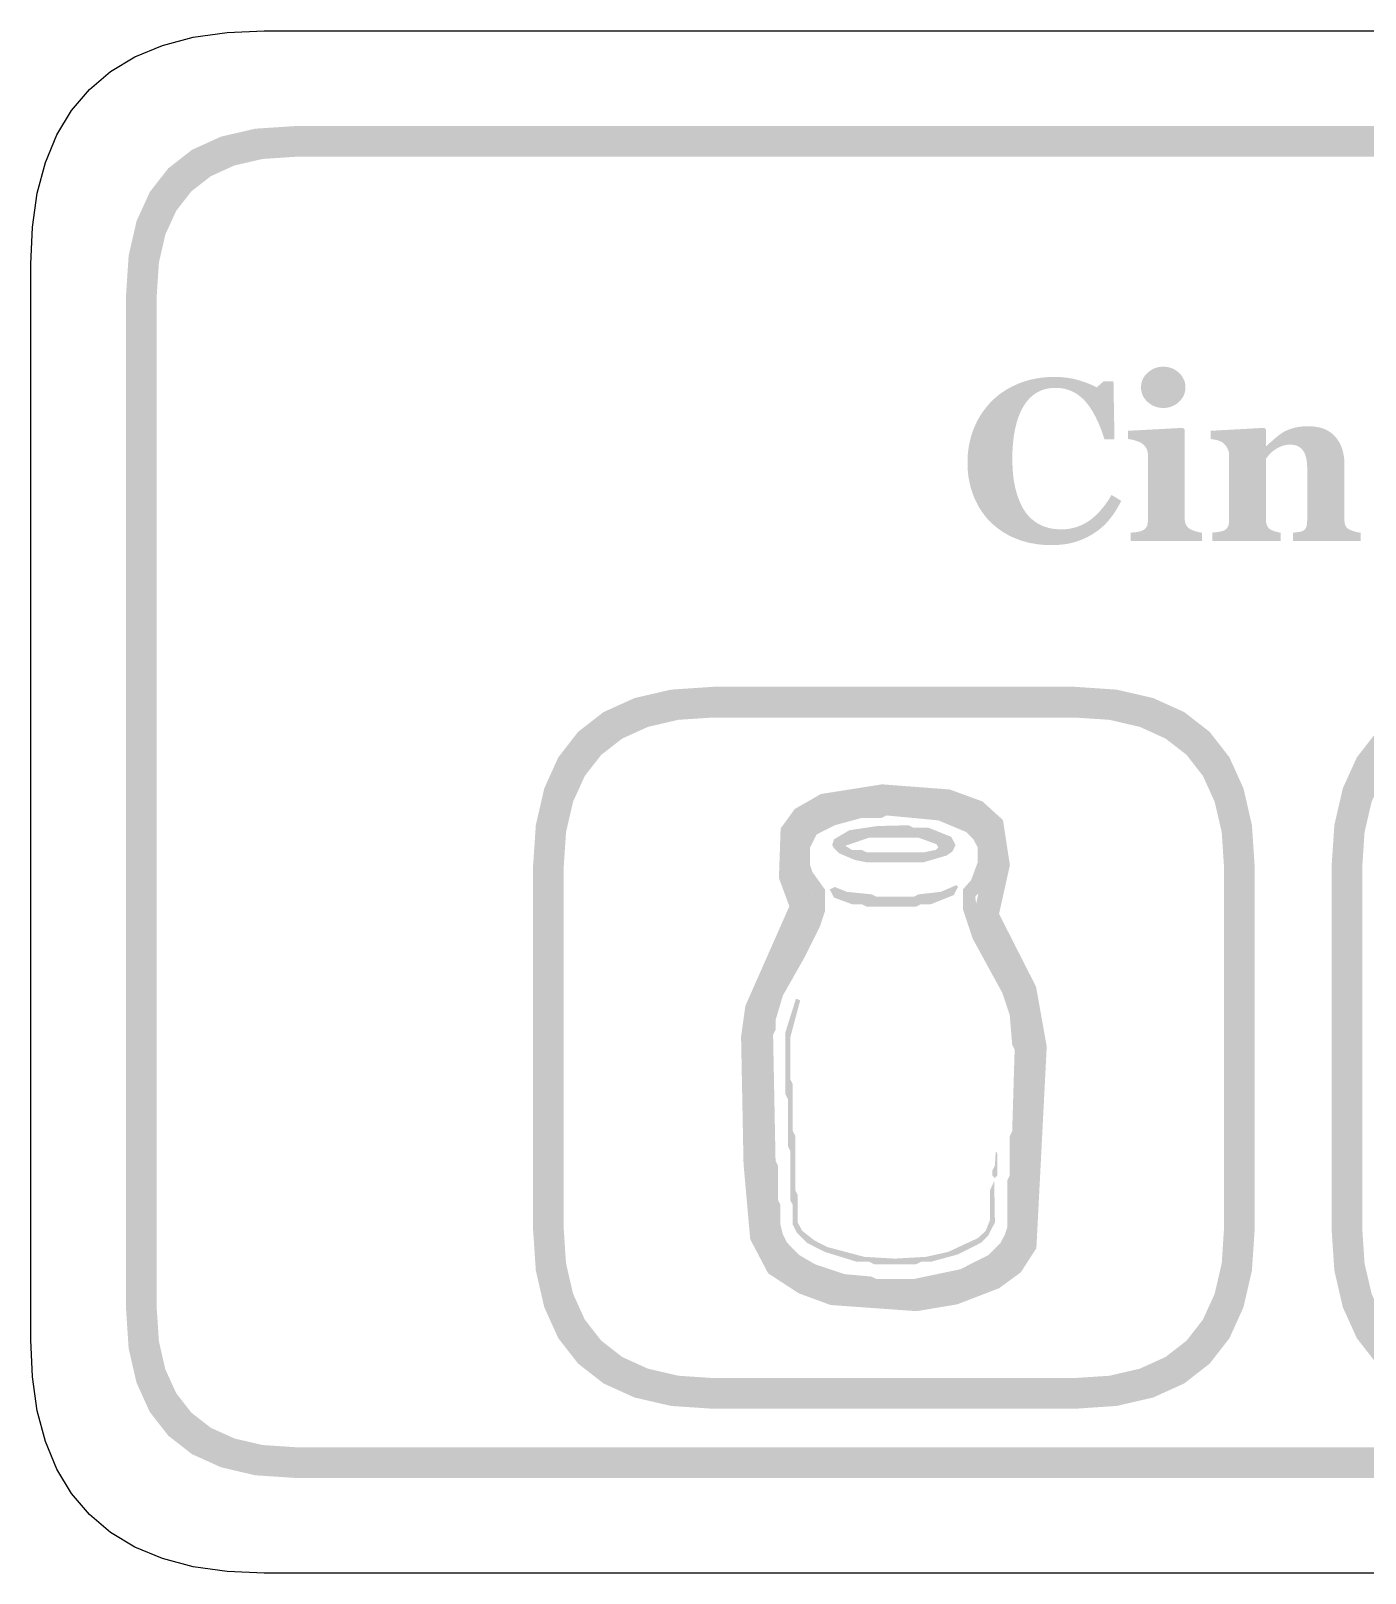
# Model space of a CAD drawing. Header units: millimetres. Extents: x 4 to 272, y 4 to 144.
# Drawn here: x 207.96 to 225.34, y 123.96 to 144.04 of the extents above; entities that cross this region are included whole.
import ezdxf

# ---------------------------------------------------------------- set-up
doc = ezdxf.new("R2010")
doc.units = ezdxf.units.MM
doc.layers.add('CUT', color=1, linetype='Continuous')
doc.layers.add('RASTER', color=7, linetype='Continuous')

msp = doc.modelspace()

# ---------------------------------------------------------------- hatches: boundary and pattern name
at = {"layer": 'RASTER'}
h = msp.add_hatch(color=7, dxfattribs=at)
h.paths.add_polyline_path([(209.2, 140.6), (209.234, 141.116), (209.337, 141.563), (209.509, 141.941), (209.75, 142.25), (210.059, 142.491), (210.438, 142.663), (210.884, 142.766), (211.4, 142.8), (268.6, 142.8), (269.116, 142.766), (269.563, 142.663), (269.941, 142.491), (270.25, 142.25), (270.491, 141.941), (270.663, 141.563), (270.766, 141.116), (270.8, 140.6), (270.8, 127.4), (270.766, 126.884), (270.662, 126.438), (270.491, 126.059), (270.25, 125.75), (269.941, 125.509), (269.563, 125.338), (269.116, 125.234), (268.6, 125.2), (211.4, 125.2), (210.884, 125.234), (210.438, 125.338), (210.059, 125.509), (209.75, 125.75), (209.509, 126.059), (209.337, 126.438), (209.234, 126.884), (209.2, 127.4)])
h.paths.add_polyline_path([(209.6, 140.6), (209.6, 127.4), (209.628, 126.978), (209.712, 126.613), (209.853, 126.303), (210.05, 126.05), (210.303, 125.853), (210.613, 125.713), (210.978, 125.628), (211.4, 125.6), (268.6, 125.6), (269.022, 125.628), (269.388, 125.713), (269.697, 125.853), (269.95, 126.05), (270.147, 126.303), (270.287, 126.613), (270.372, 126.978), (270.4, 127.4), (270.4, 140.6), (270.372, 141.022), (270.287, 141.388), (270.147, 141.697), (269.95, 141.95), (269.697, 142.147), (269.388, 142.288), (269.022, 142.372), (268.6, 142.4), (211.4, 142.4), (210.978, 142.372), (210.613, 142.288), (210.303, 142.147), (210.05, 141.95), (209.853, 141.697), (209.712, 141.388), (209.628, 141.022), (209.6, 140.6)], flags=0)
h = msp.add_hatch(color=7, dxfattribs=at)
h.paths.add_polyline_path([(223.211, 137.4), (222.286, 137.4), (222.286, 137.507), (222.295, 137.508), (222.305, 137.508), (222.314, 137.509), (222.323, 137.51), (222.333, 137.511), (222.342, 137.512), (222.351, 137.513), (222.36, 137.514), (222.369, 137.515), (222.378, 137.517), (222.386, 137.518), (222.394, 137.52), (222.402, 137.522), (222.41, 137.524), (222.417, 137.526), (222.423, 137.529), (222.435, 137.534), (222.445, 137.539), (222.455, 137.544), (222.463, 137.55), (222.471, 137.557), (222.478, 137.564), (222.484, 137.571), (222.489, 137.579), (222.494, 137.588), (222.498, 137.597), (222.501, 137.607), (222.504, 137.618), (222.506, 137.629), (222.507, 137.641), (222.508, 137.653), (222.508, 137.667), (222.508, 138.519), (222.508, 138.532), (222.507, 138.544), (222.505, 138.556), (222.502, 138.567), (222.499, 138.578), (222.495, 138.589), (222.49, 138.599), (222.485, 138.609), (222.479, 138.619), (222.472, 138.628), (222.466, 138.636), (222.458, 138.644), (222.451, 138.652), (222.443, 138.659), (222.435, 138.665), (222.426, 138.671), (222.419, 138.676), (222.411, 138.68), (222.403, 138.684), (222.393, 138.689), (222.383, 138.693), (222.371, 138.697), (222.359, 138.701), (222.346, 138.705), (222.333, 138.709), (222.32, 138.713), (222.308, 138.716), (222.295, 138.718), (222.283, 138.721), (222.272, 138.723), (222.26, 138.724), (222.249, 138.726), (222.249, 138.833), (222.967, 138.871), (222.989, 138.849), (222.989, 137.686), (222.989, 137.673), (222.99, 137.661), (222.992, 137.649), (222.994, 137.638), (222.997, 137.628), (223.001, 137.617), (223.006, 137.608), (223.011, 137.598), (223.017, 137.59), (223.023, 137.582), (223.03, 137.574), (223.037, 137.567), (223.046, 137.561), (223.054, 137.555), (223.064, 137.55), (223.074, 137.545), (223.081, 137.542), (223.089, 137.539), (223.097, 137.536), (223.104, 137.533), (223.113, 137.53), (223.121, 137.527), (223.129, 137.524), (223.138, 137.522), (223.147, 137.519), (223.156, 137.517), (223.165, 137.515), (223.174, 137.513), (223.183, 137.511), (223.193, 137.509), (223.202, 137.508), (223.211, 137.507)])
h.paths.add_polyline_path([(222.998, 139.398), (222.996, 139.371), (222.992, 139.344), (222.986, 139.319), (222.976, 139.295), (222.964, 139.272), (222.949, 139.25), (222.932, 139.228), (222.912, 139.208), (222.89, 139.19), (222.867, 139.174), (222.843, 139.161), (222.818, 139.15), (222.792, 139.141), (222.766, 139.135), (222.738, 139.131), (222.709, 139.13), (222.68, 139.131), (222.652, 139.135), (222.625, 139.141), (222.599, 139.15), (222.574, 139.161), (222.55, 139.174), (222.527, 139.19), (222.505, 139.208), (222.485, 139.228), (222.467, 139.25), (222.452, 139.272), (222.44, 139.295), (222.431, 139.319), (222.424, 139.344), (222.42, 139.371), (222.419, 139.398), (222.42, 139.425), (222.424, 139.452), (222.431, 139.477), (222.44, 139.501), (222.452, 139.525), (222.467, 139.547), (222.485, 139.568), (222.505, 139.588), (222.527, 139.607), (222.55, 139.623), (222.574, 139.637), (222.599, 139.648), (222.625, 139.656), (222.652, 139.663), (222.68, 139.666), (222.709, 139.668), (222.738, 139.666), (222.766, 139.663), (222.793, 139.656), (222.819, 139.648), (222.844, 139.637), (222.868, 139.623), (222.891, 139.607), (222.913, 139.588), (222.933, 139.568), (222.95, 139.547), (222.964, 139.525), (222.976, 139.501), (222.986, 139.477), (222.992, 139.452), (222.996, 139.425), (222.998, 139.398)])
for points in [[(221.246, 137.344), (221.189, 137.345), (221.133, 137.349), (221.078, 137.355), (221.024, 137.363), (220.971, 137.373), (220.919, 137.386), (220.868, 137.401), (220.818, 137.418), (220.769, 137.438), (220.721, 137.459), (220.676, 137.483), (220.631, 137.509), (220.589, 137.537), (220.548, 137.567), (220.508, 137.599), (220.471, 137.633), (220.435, 137.668), (220.402, 137.706), (220.371, 137.745), (220.341, 137.787), (220.313, 137.83), (220.288, 137.876), (220.264, 137.924), (220.242, 137.973), (220.223, 138.025), (220.206, 138.077), (220.191, 138.131), (220.18, 138.186), (220.17, 138.243), (220.164, 138.3), (220.16, 138.359), (220.159, 138.42), (220.16, 138.479), (220.164, 138.538), (220.171, 138.596), (220.18, 138.652), (220.192, 138.708), (220.206, 138.762), (220.223, 138.815), (220.243, 138.867), (220.265, 138.918), (220.289, 138.967), (220.316, 139.014), (220.344, 139.059), (220.375, 139.103), (220.408, 139.145), (220.442, 139.185), (220.479, 139.224), (220.518, 139.26), (220.558, 139.294), (220.6, 139.325), (220.644, 139.355), (220.69, 139.383), (220.737, 139.408), (220.787, 139.432), (220.838, 139.453), (220.891, 139.472), (220.945, 139.489), (221, 139.503), (221.055, 139.514), (221.112, 139.523), (221.169, 139.529), (221.227, 139.533), (221.287, 139.534), (221.329, 139.534), (221.371, 139.532), (221.412, 139.528), (221.452, 139.524), (221.491, 139.518), (221.529, 139.511), (221.566, 139.502), (221.602, 139.493), (221.636, 139.482), (221.67, 139.471), (221.702, 139.46), (221.733, 139.448), (221.762, 139.436), (221.79, 139.424), (221.817, 139.411), (221.842, 139.398), (221.933, 139.479), (222.06, 139.479), (222.073, 138.72), (221.944, 138.72), (221.916, 138.804), (221.887, 138.882), (221.856, 138.954), (221.823, 139.021), (221.79, 139.082), (221.755, 139.137), (221.718, 139.186), (221.681, 139.23), (221.641, 139.268), (221.6, 139.301), (221.556, 139.329), (221.51, 139.352), (221.462, 139.369), (221.412, 139.382), (221.36, 139.39), (221.306, 139.392), (221.239, 139.388), (221.176, 139.377), (221.118, 139.358), (221.063, 139.332), (221.013, 139.297), (220.967, 139.256), (220.925, 139.207), (220.887, 139.15), (220.853, 139.086), (220.824, 139.016), (220.799, 138.94), (220.779, 138.858), (220.763, 138.77), (220.752, 138.676), (220.745, 138.576), (220.743, 138.469), (220.744, 138.409), (220.746, 138.35), (220.75, 138.294), (220.755, 138.24), (220.762, 138.188), (220.771, 138.139), (220.781, 138.092), (220.792, 138.047), (220.805, 138.004), (220.819, 137.963), (220.833, 137.925), (220.849, 137.889), (220.865, 137.855), (220.883, 137.822), (220.901, 137.793), (220.92, 137.765), (220.942, 137.738), (220.965, 137.713), (220.988, 137.69), (221.013, 137.668), (221.039, 137.649), (221.065, 137.631), (221.093, 137.615), (221.121, 137.601), (221.15, 137.589), (221.181, 137.579), (221.211, 137.57), (221.243, 137.562), (221.275, 137.557), (221.309, 137.553), (221.343, 137.55), (221.377, 137.549), (221.428, 137.551), (221.477, 137.556), (221.525, 137.565), (221.571, 137.577), (221.616, 137.593), (221.66, 137.612), (221.702, 137.635), (221.743, 137.661), (221.783, 137.69), (221.821, 137.724), (221.859, 137.76), (221.896, 137.801), (221.932, 137.845), (221.967, 137.892), (222.002, 137.943), (222.035, 137.998), (222.161, 137.921), (222.145, 137.89), (222.129, 137.859), (222.111, 137.829), (222.094, 137.799), (222.076, 137.771), (222.057, 137.743), (222.037, 137.717), (222.018, 137.691), (221.997, 137.666), (221.976, 137.642), (221.954, 137.618), (221.931, 137.596), (221.907, 137.575), (221.883, 137.554), (221.858, 137.534), (221.832, 137.516), (221.802, 137.496), (221.772, 137.478), (221.741, 137.46), (221.71, 137.444), (221.677, 137.429), (221.644, 137.415), (221.611, 137.402), (221.576, 137.39), (221.54, 137.379), (221.503, 137.37), (221.464, 137.362), (221.423, 137.356), (221.381, 137.351), (221.338, 137.347), (221.292, 137.345), (221.246, 137.344)], [(225.28, 137.4), (224.398, 137.4), (224.398, 137.507), (224.405, 137.508), (224.413, 137.508), (224.42, 137.509), (224.429, 137.51), (224.437, 137.511), (224.446, 137.512), (224.456, 137.513), (224.465, 137.514), (224.475, 137.515), (224.484, 137.517), (224.492, 137.518), (224.5, 137.52), (224.507, 137.522), (224.514, 137.524), (224.52, 137.526), (224.525, 137.529), (224.533, 137.533), (224.54, 137.538), (224.546, 137.543), (224.552, 137.549), (224.557, 137.555), (224.562, 137.561), (224.566, 137.568), (224.569, 137.576), (224.572, 137.584), (224.575, 137.593), (224.577, 137.603), (224.579, 137.614), (224.581, 137.626), (224.582, 137.638), (224.582, 137.652), (224.583, 137.667), (224.583, 138.352), (224.582, 138.388), (224.579, 138.422), (224.575, 138.454), (224.569, 138.483), (224.561, 138.51), (224.552, 138.535), (224.54, 138.557), (224.528, 138.577), (224.513, 138.595), (224.497, 138.61), (224.479, 138.623), (224.46, 138.634), (224.439, 138.642), (224.416, 138.648), (224.392, 138.651), (224.366, 138.652), (224.351, 138.652), (224.337, 138.651), (224.323, 138.65), (224.309, 138.648), (224.296, 138.646), (224.282, 138.643), (224.269, 138.639), (224.257, 138.635), (224.244, 138.63), (224.231, 138.625), (224.219, 138.619), (224.207, 138.613), (224.194, 138.607), (224.182, 138.599), (224.17, 138.592), (224.158, 138.584), (224.147, 138.576), (224.138, 138.569), (224.128, 138.561), (224.119, 138.554), (224.111, 138.546), (224.103, 138.539), (224.096, 138.531), (224.09, 138.524), (224.083, 138.516), (224.077, 138.509), (224.072, 138.501), (224.066, 138.495), (224.061, 138.488), (224.056, 138.482), (224.051, 138.475), (224.046, 138.469), (224.046, 137.683), (224.047, 137.67), (224.047, 137.658), (224.048, 137.647), (224.05, 137.636), (224.052, 137.625), (224.055, 137.615), (224.058, 137.606), (224.061, 137.597), (224.065, 137.589), (224.07, 137.581), (224.075, 137.574), (224.08, 137.567), (224.087, 137.561), (224.094, 137.555), (224.101, 137.55), (224.109, 137.545), (224.115, 137.542), (224.122, 137.539), (224.129, 137.536), (224.136, 137.533), (224.143, 137.53), (224.151, 137.527), (224.159, 137.524), (224.168, 137.522), (224.177, 137.519), (224.185, 137.517), (224.194, 137.515), (224.203, 137.513), (224.211, 137.511), (224.22, 137.509), (224.228, 137.508), (224.237, 137.507), (224.237, 137.4), (223.346, 137.4), (223.346, 137.507), (223.355, 137.508), (223.365, 137.509), (223.374, 137.509), (223.383, 137.51), (223.392, 137.511), (223.402, 137.513), (223.411, 137.514), (223.42, 137.515), (223.429, 137.516), (223.438, 137.518), (223.447, 137.519), (223.455, 137.521), (223.463, 137.523), (223.47, 137.525), (223.477, 137.527), (223.484, 137.529), (223.495, 137.533), (223.505, 137.538), (223.515, 137.543), (223.523, 137.549), (223.531, 137.556), (223.538, 137.563), (223.543, 137.571), (223.548, 137.579), (223.552, 137.587), (223.556, 137.597), (223.559, 137.607), (223.562, 137.618), (223.563, 137.629), (223.565, 137.641), (223.566, 137.653), (223.566, 137.667), (223.566, 138.519), (223.566, 138.53), (223.564, 138.542), (223.563, 138.553), (223.56, 138.564), (223.557, 138.575), (223.553, 138.586), (223.548, 138.597), (223.542, 138.608), (223.536, 138.619), (223.53, 138.629), (223.523, 138.639), (223.515, 138.648), (223.507, 138.657), (223.499, 138.665), (223.49, 138.673), (223.481, 138.68), (223.474, 138.685), (223.467, 138.689), (223.459, 138.693), (223.451, 138.696), (223.443, 138.7), (223.434, 138.703), (223.424, 138.707), (223.414, 138.71), (223.404, 138.712), (223.394, 138.715), (223.383, 138.717), (223.372, 138.719), (223.361, 138.721), (223.349, 138.723), (223.338, 138.724), (223.326, 138.726), (223.326, 138.833), (224.024, 138.871), (224.046, 138.849), (224.046, 138.636), (224.052, 138.636), (224.063, 138.646), (224.074, 138.656), (224.085, 138.666), (224.098, 138.677), (224.11, 138.688), (224.124, 138.699), (224.137, 138.712), (224.152, 138.724), (224.166, 138.737), (224.181, 138.749), (224.195, 138.76), (224.208, 138.771), (224.222, 138.781), (224.235, 138.79), (224.248, 138.799), (224.26, 138.808), (224.274, 138.816), (224.289, 138.825), (224.306, 138.833), (224.323, 138.84), (224.341, 138.848), (224.361, 138.855), (224.381, 138.861), (224.402, 138.868), (224.424, 138.874), (224.447, 138.879), (224.47, 138.883), (224.493, 138.886), (224.517, 138.889), (224.541, 138.891), (224.565, 138.892), (224.59, 138.893), (224.648, 138.891), (224.702, 138.884), (224.752, 138.874), (224.799, 138.859), (224.842, 138.84), (224.881, 138.816), (224.916, 138.789), (224.948, 138.757), (224.976, 138.722), (225, 138.684), (225.021, 138.643), (225.038, 138.6), (225.051, 138.553), (225.06, 138.504), (225.066, 138.452), (225.067, 138.398), (225.067, 137.68), (225.068, 137.667), (225.068, 137.654), (225.07, 137.642), (225.071, 137.631), (225.074, 137.621), (225.076, 137.611), (225.08, 137.602), (225.083, 137.593), (225.088, 137.586), (225.093, 137.578), (225.099, 137.571), (225.107, 137.564), (225.115, 137.558), (225.123, 137.552), (225.133, 137.547), (225.144, 137.542), (225.15, 137.54), (225.156, 137.537), (225.163, 137.534), (225.17, 137.532), (225.177, 137.529), (225.185, 137.527), (225.193, 137.524), (225.201, 137.522), (225.21, 137.519), (225.219, 137.517), (225.229, 137.515), (225.238, 137.513), (225.248, 137.511), (225.258, 137.509), (225.269, 137.508), (225.28, 137.507)]]:
    msp.add_hatch(color=7, dxfattribs=at).paths.add_polyline_path(points)
h = msp.add_hatch(color=7, dxfattribs=at)
h.paths.add_polyline_path([(214.5, 133.15), (214.537, 133.701), (214.647, 134.178), (214.83, 134.582), (215.087, 134.913), (215.418, 135.17), (215.822, 135.353), (216.299, 135.463), (216.85, 135.5), (221.55, 135.5), (222.101, 135.463), (222.578, 135.353), (222.982, 135.17), (223.313, 134.913), (223.57, 134.582), (223.753, 134.178), (223.863, 133.701), (223.9, 133.15), (223.9, 128.45), (223.863, 127.899), (223.753, 127.422), (223.57, 127.018), (223.313, 126.688), (222.982, 126.43), (222.578, 126.247), (222.101, 126.137), (221.55, 126.1), (216.85, 126.1), (216.299, 126.137), (215.822, 126.247), (215.418, 126.43), (215.088, 126.688), (214.83, 127.018), (214.647, 127.422), (214.537, 127.899), (214.5, 128.45)])
h.paths.add_polyline_path([(214.9, 133.15), (214.9, 128.45), (214.93, 127.993), (215.022, 127.597), (215.174, 127.262), (215.388, 126.988), (215.662, 126.774), (215.997, 126.622), (216.393, 126.53), (216.85, 126.5), (221.55, 126.5), (222.007, 126.53), (222.403, 126.622), (222.738, 126.774), (223.013, 126.988), (223.226, 127.262), (223.378, 127.597), (223.47, 127.993), (223.5, 128.45), (223.5, 133.15), (223.47, 133.607), (223.378, 134.003), (223.226, 134.338), (223.013, 134.613), (222.738, 134.826), (222.403, 134.978), (222.007, 135.07), (221.55, 135.1), (216.85, 135.1), (216.393, 135.07), (215.997, 134.978), (215.662, 134.826), (215.388, 134.613), (215.174, 134.338), (215.022, 134.003), (214.93, 133.607), (214.9, 133.15)], flags=0)
h = msp.add_hatch(color=7, dxfattribs=at)
h.paths.add_polyline_path([(224.9, 133.15), (224.937, 133.701), (225.047, 134.178), (225.23, 134.582), (225.488, 134.913), (225.818, 135.17), (226.222, 135.353), (226.699, 135.463), (227.25, 135.5), (231.95, 135.5), (232.501, 135.463), (232.978, 135.353), (233.382, 135.17), (233.713, 134.913), (233.97, 134.582), (234.153, 134.178), (234.263, 133.701), (234.3, 133.15), (234.3, 128.45), (234.263, 127.899), (234.153, 127.422), (233.97, 127.018), (233.713, 126.688), (233.382, 126.43), (232.978, 126.247), (232.501, 126.137), (231.95, 126.1), (227.25, 126.1), (226.699, 126.137), (226.222, 126.247), (225.818, 126.43), (225.488, 126.688), (225.23, 127.018), (225.047, 127.422), (224.937, 127.899), (224.9, 128.45)])
h.paths.add_polyline_path([(225.3, 133.15), (225.3, 128.45), (225.33, 127.993), (225.422, 127.597), (225.574, 127.262), (225.788, 126.988), (226.062, 126.774), (226.397, 126.622), (226.793, 126.53), (227.25, 126.5), (231.95, 126.5), (232.407, 126.53), (232.803, 126.622), (233.138, 126.774), (233.413, 126.988), (233.626, 127.262), (233.778, 127.597), (233.87, 127.993), (233.9, 128.45), (233.9, 133.15), (233.87, 133.607), (233.778, 134.003), (233.626, 134.338), (233.413, 134.613), (233.138, 134.826), (232.803, 134.978), (232.407, 135.07), (231.95, 135.1), (227.25, 135.1), (226.793, 135.07), (226.397, 134.978), (226.062, 134.826), (225.788, 134.613), (225.574, 134.338), (225.422, 134.003), (225.33, 133.607), (225.3, 133.15)], flags=0)
h = msp.add_hatch(color=7, dxfattribs=at)
h.paths.add_polyline_path([(219.046, 134.23), (219.928, 134.163), (220.354, 134.007), (220.621, 133.765), (220.711, 133.178), (220.57, 132.543), (221.052, 131.594), (221.191, 130.817), (221.056, 128.191), (220.853, 127.876), (220.571, 127.67), (220.026, 127.46), (219.497, 127.371), (218.376, 127.451), (217.962, 127.603), (217.562, 127.864), (217.329, 128.308), (217.242, 129.289), (217.21, 130.945), (217.266, 131.346), (217.839, 132.643), (217.703, 133.009), (217.725, 133.655), (217.909, 133.909), (218.25, 134.104)])
h.paths.add_polyline_path([(219.059, 133.908), (218.358, 133.797), (218.128, 133.665), (218.042, 133.546), (218.025, 133.062), (218.185, 132.632), (217.576, 131.257), (217.53, 130.926), (217.562, 129.307), (217.642, 128.4), (217.807, 128.086), (218.107, 127.891), (218.444, 127.767), (219.481, 127.693), (219.941, 127.771), (220.417, 127.953), (220.616, 128.1), (220.741, 128.292), (220.869, 130.797), (220.745, 131.491), (220.232, 132.501), (220.386, 133.189), (220.322, 133.604), (220.185, 133.728), (219.859, 133.847), (219.059, 133.908)], flags=0)
h = msp.add_hatch(color=7, dxfattribs=at)
h.paths.add_polyline_path([(218.856, 133.976), (219.521, 133.986), (219.585, 133.954), (219.714, 133.954), (220.067, 133.858), (220.301, 133.739), (220.366, 133.674), (220.452, 133.504), (220.484, 133.28), (220.452, 133.215), (220.452, 133.055), (220.366, 132.885), (220.26, 132.766), (220.292, 132.509), (220.475, 132.114), (220.838, 131.449), (220.934, 131), (220.934, 129.972), (220.902, 129.908), (220.902, 129.234), (220.87, 129.17), (220.87, 128.495), (220.838, 128.335), (220.751, 128.165), (220.526, 127.94), (220.067, 127.725), (219.65, 127.628), (219.425, 127.628), (219.361, 127.596), (219.039, 127.596), (218.975, 127.628), (218.558, 127.66), (218.237, 127.757), (217.874, 127.94), (217.681, 128.132), (217.595, 128.303), (217.53, 128.559), (217.498, 129.523), (217.466, 129.587), (217.466, 131.096), (217.595, 131.546), (218.076, 132.445), (218.14, 132.669), (218.131, 132.788), (218.034, 132.885), (217.948, 133.055), (217.916, 133.408), (218.034, 133.674), (218.163, 133.771), (218.526, 133.922)])
h.paths.add_polyline_path([(219.104, 133.825), (219.039, 133.793), (218.783, 133.793), (218.429, 133.697), (218.195, 133.578), (218.108, 133.408), (218.108, 133.183), (218.14, 133.087), (218.301, 132.862), (218.301, 132.573), (218.237, 132.38), (218.034, 131.973), (217.755, 131.481), (217.659, 131.16), (217.659, 131.032), (217.627, 130.968), (217.659, 129.33), (217.691, 129.266), (217.691, 128.816), (217.723, 128.752), (217.723, 128.495), (217.755, 128.367), (217.81, 128.261), (217.97, 128.1), (218.173, 127.982), (218.558, 127.853), (218.911, 127.821), (218.975, 127.789), (219.457, 127.789), (220.067, 127.917), (220.43, 128.1), (220.59, 128.261), (220.645, 128.367), (220.677, 128.463), (220.677, 129.073), (220.709, 129.137), (220.709, 129.651), (220.741, 129.715), (220.773, 130.775), (220.741, 130.839), (220.709, 131.225), (220.613, 131.514), (220.227, 132.22), (220.099, 132.605), (220.099, 132.862), (220.205, 132.981), (220.292, 133.215), (220.292, 133.408), (220.237, 133.514), (220.141, 133.61), (219.778, 133.761)], flags=0)
h.paths.add_polyline_path([(218.985, 133.687), (219.393, 133.697), (219.457, 133.665), (219.65, 133.665), (219.948, 133.546), (220.003, 133.44), (219.961, 133.353), (219.884, 133.302), (219.585, 133.215), (218.847, 133.215), (218.686, 133.247), (218.484, 133.334), (218.42, 133.398), (218.397, 133.44), (218.42, 133.514), (218.622, 133.633)], flags=0)
h.paths.add_polyline_path([(218.879, 133.536), (218.567, 133.43), (218.654, 133.376), (218.783, 133.376), (218.847, 133.344), (219.585, 133.344), (219.746, 133.376), (219.778, 133.408), (219.755, 133.45), (219.521, 133.536)], flags=0)
h.paths.add_polyline_path([(220.012, 132.917), (220.035, 132.894), (219.98, 132.788), (219.682, 132.669), (219.553, 132.669), (219.489, 132.637), (218.847, 132.637), (218.783, 132.669), (218.654, 132.669), (218.42, 132.756), (218.365, 132.862), (218.429, 132.894), (218.59, 132.83), (218.911, 132.798), (218.975, 132.766), (219.457, 132.766), (219.521, 132.798), (219.81, 132.83)], flags=0)
h.paths.add_polyline_path([(217.925, 131.44), (217.98, 131.417), (217.851, 130.936), (217.851, 130.39), (217.884, 130.325), (217.884, 129.715), (217.916, 129.651), (217.916, 128.945), (217.948, 128.881), (217.948, 128.527), (218.002, 128.421), (218.163, 128.293), (218.333, 128.206), (218.815, 128.078), (219.21, 128.055), (219.617, 128.078), (219.906, 128.142), (220.301, 128.325), (220.398, 128.421), (220.452, 128.559), (220.452, 128.945), (220.507, 129.064), (220.516, 128.527), (220.43, 128.357), (220.333, 128.261), (220.035, 128.11), (219.682, 128.014), (219.553, 128.014), (219.489, 127.982), (218.943, 127.982), (218.879, 128.014), (218.718, 128.014), (218.301, 128.142), (218.067, 128.261), (217.938, 128.389), (217.884, 128.495), (217.884, 128.752), (217.851, 128.816), (217.851, 129.459), (217.819, 129.523), (217.819, 130.133), (217.787, 130.197), (217.787, 131)], flags=0)
h.paths.add_polyline_path([(220.526, 129.449), (220.549, 129.426), (220.549, 129.137), (220.516, 129.105), (220.484, 129.137), (220.484, 129.202), (220.516, 129.266)], flags=0)

# ---------------------------------------------------------------- linework, layer by layer
at = {"layer": 'CUT'}
msp.add_lwpolyline([(269.001, 123.96), (210.999, 123.96), (210.517, 123.981), (210.075, 124.044), (209.675, 124.149), (209.315, 124.297), (208.997, 124.488), (208.722, 124.722), (208.488, 124.997), (208.297, 125.315), (208.149, 125.675), (208.044, 126.075), (207.981, 126.517), (207.96, 126.999), (207.96, 141.001), (207.981, 141.483), (208.044, 141.925), (208.149, 142.325), (208.297, 142.685), (208.488, 143.003), (208.722, 143.278), (208.997, 143.512), (209.315, 143.703), (209.675, 143.851), (210.075, 143.956), (210.517, 144.019), (210.999, 144.04), (269.001, 144.04)], dxfattribs=at)

doc.saveas('drawing.dxf')
